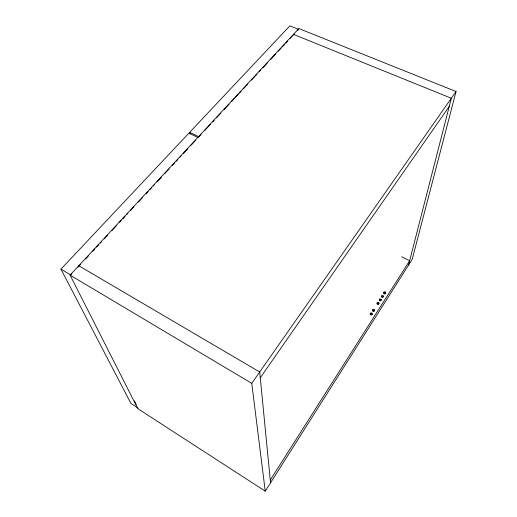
<?xml version="1.0" encoding="UTF-8"?>
<svg xmlns="http://www.w3.org/2000/svg" width="517" height="517" viewBox="0 0 517 517"><rect width="100%" height="100%" fill="white"/><g stroke="black" fill="none" stroke-linecap="round" stroke-linejoin="round"><path stroke-width="0.78" d="M383.31 296.409L383.246 297.029A0.95 0.808 12.5 0 1 381.966 297.288A0.95 0.808 12.5 0 1 381.572 296.163M408.54 265.111L451.335 98.256L293.456 34.368M456.052 91.515L412.211 259.327L265.24 491.15L137.852 408.688L70.066 275.128L298.858 28.545L456.052 91.515L251.76 383.349L265.24 491.15M270.262 480.067L409.677 260.691L401.728 256.787M260.271 377.791L449.247 106.386M71.85 273.803L70.751 274.986L60.948 269.15L188.918 133.14L198.166 137.587M77.893 267.289L80.639 264.329M85.576 258.998L88.323 256.038M92.717 251.301L94.915 248.929M96.563 247.152L98.76 244.787M100.408 243.009L101.506 241.82M104.253 238.86L107.549 235.306M111.943 230.569L116.338 225.832M119.627 222.278L121.275 220.5M122.923 218.723L125.12 216.358M126.768 214.581L127.867 213.398M130.614 210.432L133.909 206.878M138.304 202.141L142.698 197.404M145.994 193.849L148.192 191.484M149.84 189.707L151.487 187.93M153.135 186.152L154.777 184.375M156.974 182.003L161.369 177.266M164.665 173.712L169.059 168.975M172.355 165.421L174.552 163.055M176.2 161.278L177.848 159.501M180.045 157.129L181.144 155.947M183.341 153.581L187.736 148.838M191.025 145.29L195.42 140.546M201.107 134.42L198.916 136.779L189.674 132.339L289.869 25.85L298.555 29.333L297.462 30.516M204.939 130.284L210.413 124.384M212.603 122.018L214.245 120.248M216.436 117.889L220.817 113.165M224.1 109.623L229.031 104.311M231.765 101.358L234.505 98.404M235.597 97.228L238.337 94.275M239.429 93.092L241.071 91.322M243.261 88.963L247.643 84.239M251.475 80.103L256.949 74.202M259.14 71.844L260.781 70.066M262.972 67.708L267.354 62.984M270.637 59.442L275.561 54.13M278.301 51.177L281.035 48.223M282.133 47.047L284.867 44.094M285.966 42.911L287.607 41.14M289.798 38.781L294.179 34.057M370.896 313.354L370.327 313.729A0.963 0.834 12.5 0 0 370.947 314.982L371.671 314.918A0.963 0.834 12.5 0 0 372.091 313.981M379.911 299.272L379.349 299.634A0.956 0.814 12.5 0 0 380.098 300.881A0.956 0.814 12.5 0 0 381.094 299.886L380.635 299.375M78.778 265.744L259.702 372.001L270.533 482.8M70.066 275.128L251.76 383.349M138.071 408.094L130.963 403.493L60.948 269.15M134.433 400.895L136.255 404.494M189.674 132.339L189.952 133.922M385.411 292.764A0.95 0.801 12.5 0 1 385.249 293.779A0.95 0.801 12.5 0 1 384.034 293.746A0.95 0.801 12.5 0 1 383.782 292.712M384.338 292.357A0.95 0.801 12.5 0 1 384.822 292.37M378.761 303.175A0.956 0.821 12.5 0 1 378.231 304.371A0.956 0.821 12.5 0 1 377.003 303.537L377.261 302.962A0.956 0.821 12.5 0 1 377.675 302.762M371.393 313.367A0.963 0.834 12.5 0 1 371.826 313.599M381.197 299.414L381.126 300.034A0.956 0.814 12.5 0 1 379.556 300.08A0.956 0.814 12.5 0 1 380.008 298.8L381.197 299.414M374.457 309.961L374.379 310.594A0.963 0.827 12.5 0 1 372.796 310.639A0.963 0.827 12.5 0 1 373.261 309.34L374.457 309.961M383.433 296.364L382.296 296.907A0.956 0.808 12.5 0 1 382.231 295.33L382.948 295.433A0.956 0.808 12.5 0 1 383.433 296.364M371.762 314.459L370.34 313.903A0.969 0.834 12.5 0 1 371.717 312.998L372.182 313.522A0.969 0.834 12.5 0 1 371.762 314.459M385.159 291.982L384.441 291.879A0.95 0.801 12.5 0 0 383.918 293.055A0.95 0.801 12.5 0 0 385.411 293.262A0.95 0.801 12.5 0 0 385.159 291.982M378.496 302.393L377.772 302.29A0.956 0.821 12.5 0 0 377.1 303.065L377.397 303.66A0.956 0.821 12.5 0 0 378.825 303.621A0.956 0.821 12.5 0 0 378.496 302.393M374.36 310.426L373.901 309.909A0.963 0.827 12.5 0 0 372.511 310.374A0.963 0.827 12.5 0 0 373.474 311.454A0.963 0.827 12.5 0 0 374.36 310.426"/></g></svg>
